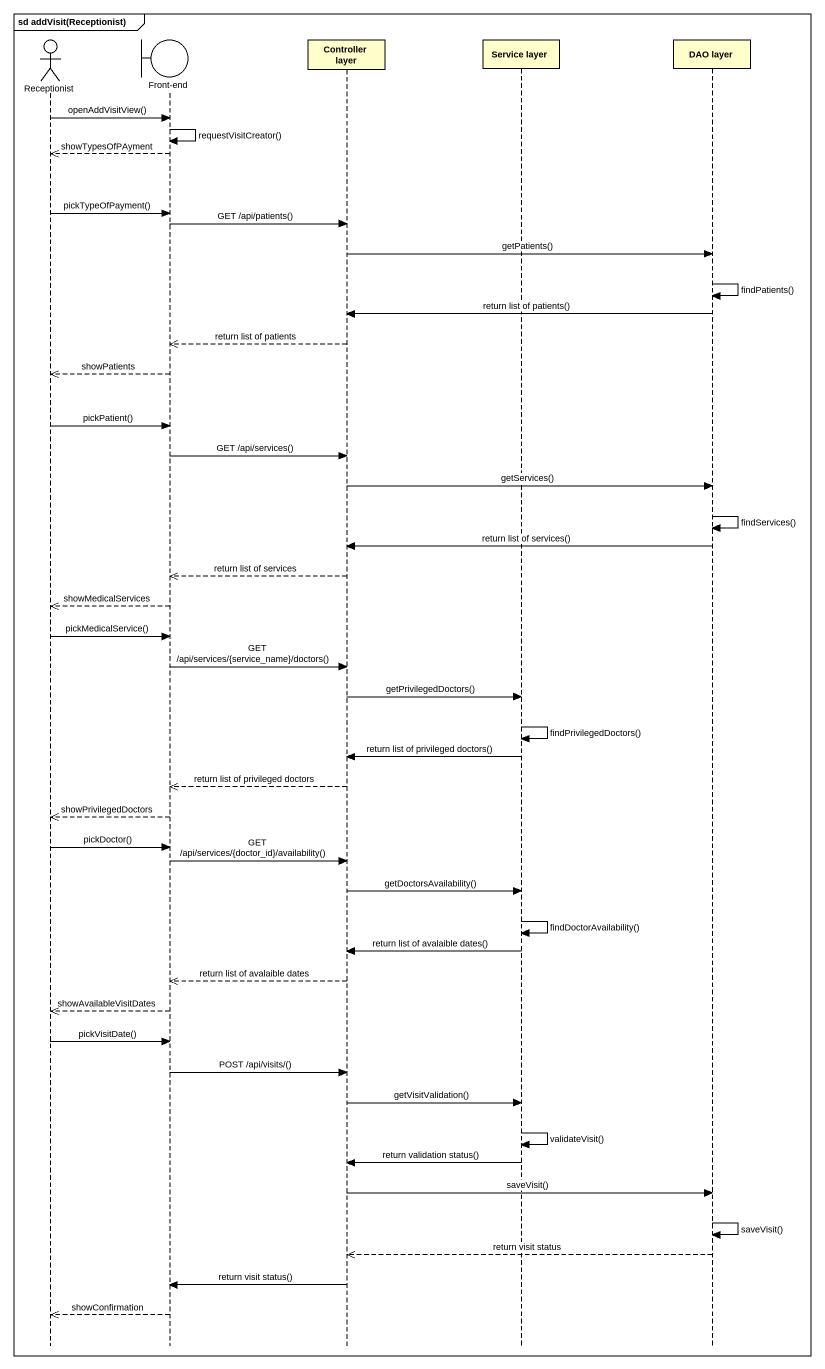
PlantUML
@startuml
mainframe sd addVisit(Receptionist)
hide footbox
actor Receptionist
boundary "Front-end" as Front_end
participant "Controller layer" as Controller_layer
participant "Service layer" as Service_layer
participant "DAO layer" as DAO_layer

Receptionist -> Front_end : openAddVisitView()
Front_end -> Front_end : requestVisitCreator()
Front_end -->> Receptionist : showTypesOfPAyment
Receptionist -> Front_end : pickTypeOfPayment()
Front_end -> Controller_layer : GET /api/patients()
Controller_layer -> DAO_layer : getPatients()
DAO_layer -> DAO_layer : findPatients()
DAO_layer -> Controller_layer : return list of patients()
Controller_layer -->> Front_end : return list of patients
Front_end -->> Receptionist : showPatients
Receptionist -> Front_end : pickPatient()
Front_end -> Controller_layer : GET /api/services()
Controller_layer -> DAO_layer : getServices()
DAO_layer -> DAO_layer : findServices()
DAO_layer -> Controller_layer : return list of services()
Controller_layer -->> Front_end : return list of services
Front_end -->> Receptionist : showMedicalServices
Receptionist -> Front_end : pickMedicalService()
Front_end -> Controller_layer : GET /api/services/{service_name}/doctors()
Controller_layer -> Service_layer : getPrivilegedDoctors()
Service_layer -> Service_layer : findPrivilegedDoctors()
Service_layer -> Controller_layer : return list of privileged doctors()
Controller_layer -->> Front_end : return list of privileged doctors
Front_end -->> Receptionist : showPrivilegedDoctors
Receptionist -> Front_end : pickDoctor()
Front_end -> Controller_layer : GET /api/services/{doctor_id}/availability()
Controller_layer -> Service_layer : getDoctorsAvailability()
Service_layer -> Service_layer : findDoctorAvailability()
Service_layer -> Controller_layer : return list of avalaible dates()
Controller_layer -->> Front_end : return list of avalaible dates
Front_end -->> Receptionist : showAvailableVisitDates
Receptionist -> Front_end : pickVisitDate()
Front_end -> Controller_layer : POST /api/visits/()
Controller_layer -> Service_layer : getVisitValidation()
Service_layer -> Service_layer : validateVisit()
Service_layer -> Controller_layer : return validation status()
Controller_layer -> DAO_layer : saveVisit()
DAO_layer -> DAO_layer : saveVisit()
DAO_layer -->> Controller_layer : return visit status
Controller_layer -> Front_end : return visit status()
Front_end -->> Receptionist : showConfirmation
@enduml
